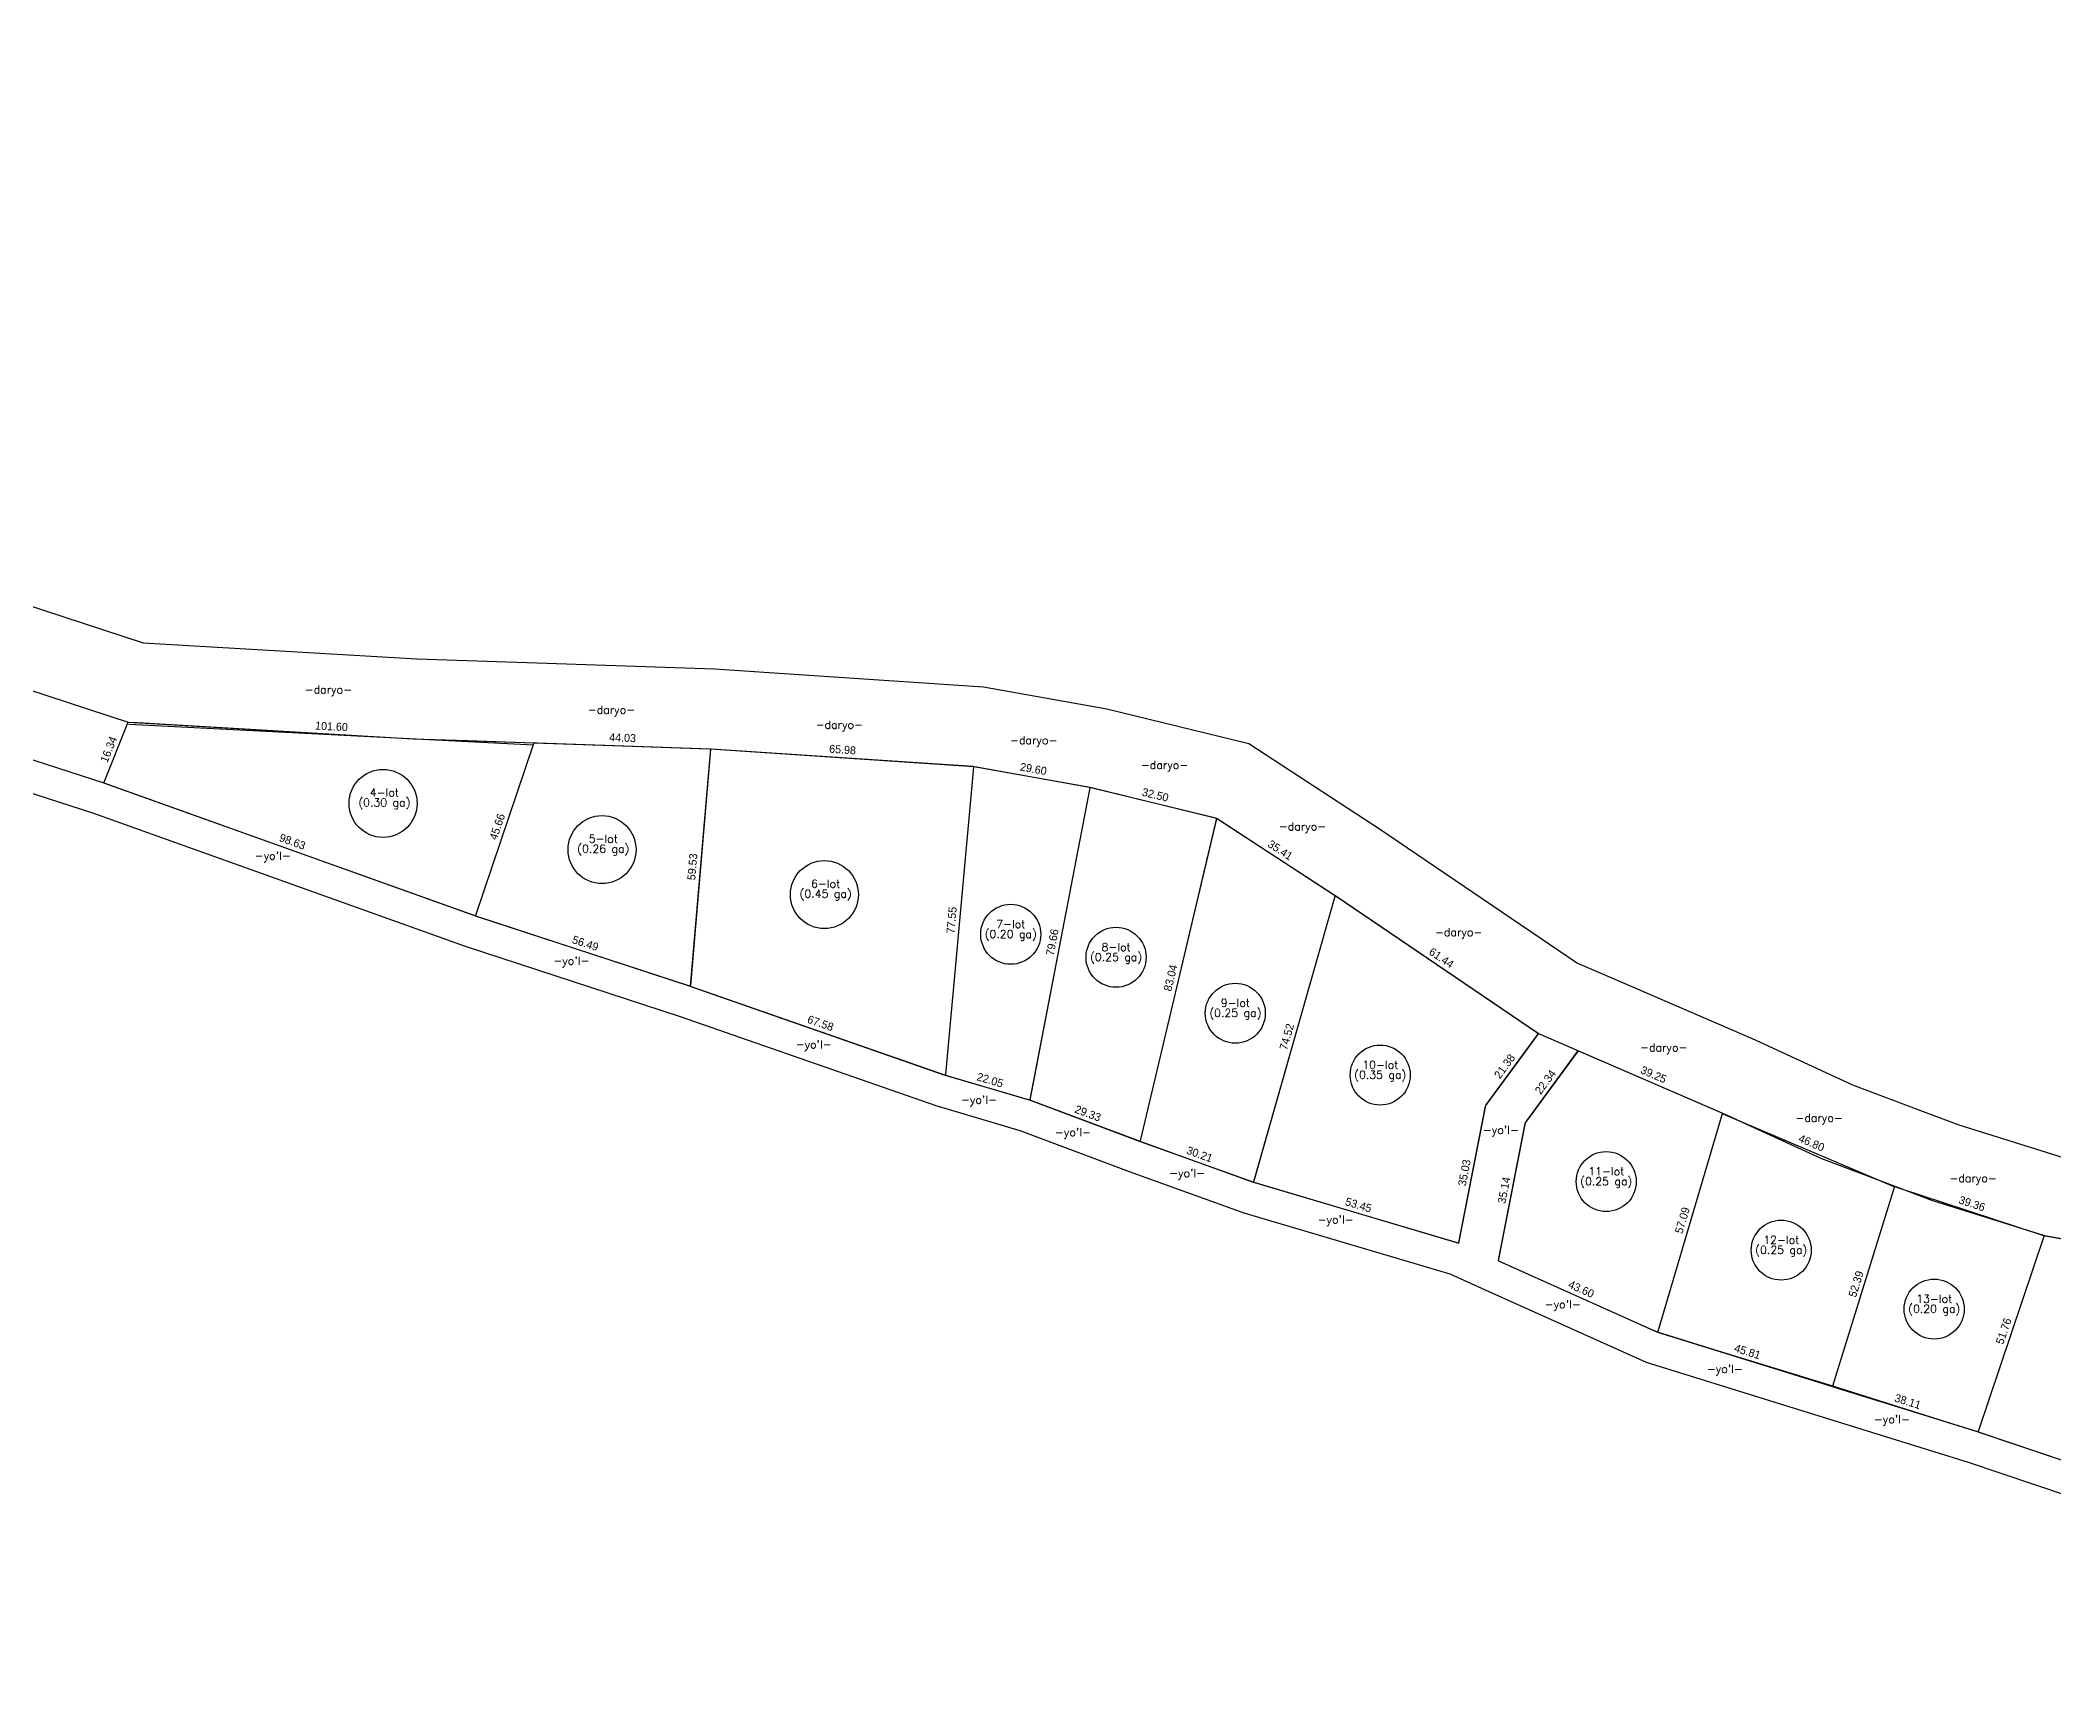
# Model space of a CAD drawing. Header units: inches. Extents: x 682214 to 685132, y 4523331 to 4524454.
# Drawn here: x 682739 to 683242, y 4523331 to 4523741 of the extents above; entities that cross this region are included whole.
import ezdxf

# ---------------------------------------------------------------- set-up
doc = ezdxf.new("R2010")
doc.units = ezdxf.units.IN
doc.header["$MEASUREMENT"] = 0
doc.header["$PDMODE"] = 33
doc.header["$PDSIZE"] = -3
doc.layers.add('AM_5', color=3, linetype='Continuous', lineweight=15)
doc.styles.add('ACANSTS', font='romans.shx')
doc.dimstyles.new('Standard$0', dxfattribs={"dimtxt": 2, "dimasz": 0.18, "dimexe": 0.18, "dimexo": 0.0625, "dimgap": 1, "dimtad": 1, "dimdec": 4, "dimzin": 0, "dimdsep": 46, "dimtxsty": 'Standard', "dimcen": 0, "dimse1": 1, "dimse2": 1, "dimclrd": 1, "dimclre": 1, "dimclrt": 5, "dimadec": 0, "dimazin": 0, "dimtfac": 1, "dimtdec": 4, "dimtofl": 0, "dimtmove": 0, "dimatfit": 3, "dimfxl": 1, "dimtfillclr": 256, "dimtolj": 1, "dimtzin": 0, "dimarcsym": 2})

# ---------------------------------------------------------------- blocks, each defined once
blk = doc.blocks.new('*D40')
at = {"layer": 'AM_5', "color": 1, "lineweight": -2, "transparency": 16777216}
blk.add_line((682754.61, 4523555.37), (682760.53, 4523570.21), dxfattribs=at)
at = {"layer": 'AM_5', "color": 1, "transparency": 16777216}
for points in [[(682760.51, 4523570.22), (682760.56, 4523570.2), (682760.6, 4523570.37)], [(682754.58, 4523555.38), (682754.64, 4523555.36), (682754.54, 4523555.2)]]:
    blk.add_solid(points, dxfattribs=at)
at = {"layer": 'Defpoints', "color": 0, "transparency": 16777216}
for p in [(682760.6, 4523570.37), (682760.6, 4523570.37), (682754.54, 4523555.2)]:
    blk.add_point(p, dxfattribs=at)
at = {"layer": 'AM_5', "color": 5, "transparency": 16777216, "insert": (682755.72, 4523563.53), "char_height": 2, "attachment_point": 5, "rotation": 68.2335}
blk.add_mtext('\\A1;16.34', dxfattribs=at)
blk = doc.blocks.new('*D46')
at = {"layer": 'AM_5', "color": 1, "lineweight": -2, "transparency": 16777216}
blk.add_line((682754.71, 4523555.14), (682847.23, 4523522.03), dxfattribs=at)
at = {"layer": 'AM_5', "color": 1, "transparency": 16777216}
for points in [[(682754.72, 4523555.17), (682754.7, 4523555.11), (682754.54, 4523555.2)], [(682847.24, 4523522.06), (682847.22, 4523522), (682847.4, 4523521.97)]]:
    blk.add_solid(points, dxfattribs=at)
at = {"layer": 'Defpoints', "color": 0, "transparency": 16777216}
for p in [(682754.54, 4523555.2), (682847.4, 4523521.97), (682847.4, 4523521.97)]:
    blk.add_point(p, dxfattribs=at)
at = {"layer": 'AM_5', "color": 5, "transparency": 16777216, "insert": (682801.65, 4523540.47), "char_height": 2, "attachment_point": 5, "rotation": 340.3097}
blk.add_mtext('\\A1;98.63', dxfattribs=at)
blk = doc.blocks.new('*D47')
at = {"layer": 'AM_5', "color": 1, "lineweight": -2, "transparency": 16777216}
blk.add_line((682760.76, 4523569.86), (682861.87, 4523564.72), dxfattribs=at)
at = {"layer": 'AM_5', "color": 1, "transparency": 16777216}
for points in [[(682760.76, 4523569.89), (682760.75, 4523569.83), (682760.58, 4523569.87)], [(682861.87, 4523564.75), (682861.86, 4523564.69), (682862.05, 4523564.71)]]:
    blk.add_solid(points, dxfattribs=at)
at = {"layer": 'Defpoints', "color": 0, "transparency": 16777216}
for p in [(682760.6, 4523570.37), (682862.05, 4523564.71), (682862.07, 4523565.21)]:
    blk.add_point(p, dxfattribs=at)
at = {"layer": 'AM_5', "color": 5, "transparency": 16777216, "insert": (682811.41, 4523569.29), "char_height": 2, "attachment_point": 5, "rotation": 357.0874}
blk.add_mtext('\\A1;101.60', dxfattribs=at)
blk = doc.blocks.new('*D48')
at = {"layer": 'AM_5', "color": 1, "lineweight": -2, "transparency": 16777216}
blk.add_line((682847.46, 4523522.14), (682862.01, 4523565.04), dxfattribs=at)
at = {"layer": 'AM_5', "color": 1, "transparency": 16777216}
for points in [[(682861.98, 4523565.05), (682862.04, 4523565.03), (682862.07, 4523565.21)], [(682847.43, 4523522.15), (682847.49, 4523522.13), (682847.4, 4523521.97)]]:
    blk.add_solid(points, dxfattribs=at)
at = {"layer": 'Defpoints', "color": 0, "transparency": 16777216}
for p in [(682862.07, 4523565.21), (682862.07, 4523565.21), (682847.4, 4523521.97)]:
    blk.add_point(p, dxfattribs=at)
at = {"layer": 'AM_5', "color": 5, "transparency": 16777216, "insert": (682852.84, 4523544.23), "char_height": 2, "attachment_point": 5, "rotation": 71.2629}
blk.add_mtext('\\A1;45.66', dxfattribs=at)
blk = doc.blocks.new('*D49')
at = {"layer": 'AM_5', "color": 1, "lineweight": -2, "transparency": 16777216}
blk.add_line((682847.57, 4523521.91), (682900.92, 4523504.43), dxfattribs=at)
at = {"layer": 'AM_5', "color": 1, "transparency": 16777216}
for points in [[(682847.58, 4523521.94), (682847.56, 4523521.89), (682847.4, 4523521.97)], [(682900.93, 4523504.46), (682900.91, 4523504.4), (682901.09, 4523504.38)]]:
    blk.add_solid(points, dxfattribs=at)
at = {"layer": 'Defpoints', "color": 0, "transparency": 16777216}
for p in [(682847.4, 4523521.97), (682901.09, 4523504.38), (682901.09, 4523504.38)]:
    blk.add_point(p, dxfattribs=at)
at = {"layer": 'AM_5', "color": 5, "transparency": 16777216, "insert": (682874.87, 4523515.07), "char_height": 2, "attachment_point": 5, "rotation": 341.8553}
blk.add_mtext('\\A1;56.49', dxfattribs=at)
blk = doc.blocks.new('*D50')
at = {"layer": 'AM_5', "color": 1, "lineweight": -2, "transparency": 16777216}
blk.add_line((682862.28, 4523565.2), (682905.93, 4523563.7), dxfattribs=at)
at = {"layer": 'AM_5', "color": 1, "transparency": 16777216}
for points in [[(682862.28, 4523565.23), (682862.28, 4523565.17), (682862.1, 4523565.21)], [(682905.93, 4523563.73), (682905.93, 4523563.67), (682906.11, 4523563.69)]]:
    blk.add_solid(points, dxfattribs=at)
at = {"layer": 'Defpoints', "color": 0, "transparency": 16777216}
for p in [(682862.1, 4523565.21), (682906.11, 4523563.69), (682906.11, 4523563.69)]:
    blk.add_point(p, dxfattribs=at)
at = {"layer": 'AM_5', "color": 5, "transparency": 16777216, "insert": (682884.17, 4523566.45), "char_height": 2, "attachment_point": 5, "rotation": 358.0248}
blk.add_mtext('\\A1;44.03', dxfattribs=at)
blk = doc.blocks.new('*D51')
at = {"layer": 'AM_5', "color": 1, "lineweight": -2, "transparency": 16777216}
blk.add_line((682906.11, 4523563.51), (682901.12, 4523504.55), dxfattribs=at)
at = {"layer": 'AM_5', "color": 1, "transparency": 16777216}
for points in [[(682906.08, 4523563.51), (682906.14, 4523563.51), (682906.13, 4523563.69)], [(682901.09, 4523504.56), (682901.15, 4523504.55), (682901.11, 4523504.38)]]:
    blk.add_solid(points, dxfattribs=at)
at = {"layer": 'Defpoints', "color": 0, "transparency": 16777216}
for p in [(682906.11, 4523563.69), (682901.09, 4523504.38), (682901.11, 4523504.38)]:
    blk.add_point(p, dxfattribs=at)
at = {"layer": 'AM_5', "color": 5, "transparency": 16777216, "insert": (682901.62, 4523534.2), "char_height": 2, "attachment_point": 5, "rotation": 85.1626}
blk.add_mtext('\\A1;59.53', dxfattribs=at)
blk = doc.blocks.new('*D52')
at = {"layer": 'AM_5', "color": 1, "lineweight": -2, "transparency": 16777216}
blk.add_line((682901.26, 4523504.32), (682964.71, 4523482.14), dxfattribs=at)
at = {"layer": 'AM_5', "color": 1, "transparency": 16777216}
for points in [[(682901.27, 4523504.35), (682901.25, 4523504.29), (682901.09, 4523504.38)], [(682964.72, 4523482.17), (682964.7, 4523482.11), (682964.88, 4523482.08)]]:
    blk.add_solid(points, dxfattribs=at)
at = {"layer": 'Defpoints', "color": 0, "transparency": 16777216}
for p in [(682901.09, 4523504.38), (682964.88, 4523482.08), (682964.88, 4523482.08)]:
    blk.add_point(p, dxfattribs=at)
at = {"layer": 'AM_5', "color": 5, "transparency": 16777216, "insert": (682933.64, 4523495.12), "char_height": 2, "attachment_point": 5, "rotation": 340.7334}
blk.add_mtext('\\A1;67.58', dxfattribs=at)
blk = doc.blocks.new('*D53')
at = {"layer": 'AM_5', "color": 1, "lineweight": -2, "transparency": 16777216}
blk.add_line((682906.29, 4523563.68), (682971.76, 4523559.32), dxfattribs=at)
at = {"layer": 'AM_5', "color": 1, "transparency": 16777216}
for points in [[(682906.29, 4523563.71), (682906.28, 4523563.65), (682906.11, 4523563.69)], [(682971.76, 4523559.35), (682971.76, 4523559.29), (682971.94, 4523559.3)]]:
    blk.add_solid(points, dxfattribs=at)
at = {"layer": 'Defpoints', "color": 0, "transparency": 16777216}
for p in [(682906.11, 4523563.69), (682971.94, 4523559.3), (682971.94, 4523559.3)]:
    blk.add_point(p, dxfattribs=at)
at = {"layer": 'AM_5', "color": 5, "transparency": 16777216, "insert": (682939.16, 4523563.49), "char_height": 2, "attachment_point": 5, "rotation": 356.1869}
blk.add_mtext('\\A1;65.98', dxfattribs=at)
blk = doc.blocks.new('*D54')
at = {"layer": 'AM_5', "color": 1, "lineweight": -2, "transparency": 16777216}
blk.add_line((682971.92, 4523559.13), (682964.9, 4523482.26), dxfattribs=at)
at = {"layer": 'AM_5', "color": 1, "transparency": 16777216}
for points in [[(682971.89, 4523559.13), (682971.95, 4523559.12), (682971.94, 4523559.3)], [(682964.87, 4523482.26), (682964.93, 4523482.26), (682964.88, 4523482.08)]]:
    blk.add_solid(points, dxfattribs=at)
at = {"layer": 'Defpoints', "color": 0, "transparency": 16777216}
for p in [(682971.94, 4523559.3), (682964.88, 4523482.08), (682964.88, 4523482.08)]:
    blk.add_point(p, dxfattribs=at)
at = {"layer": 'AM_5', "color": 5, "transparency": 16777216, "insert": (682966.42, 4523520.87), "char_height": 2, "attachment_point": 5, "rotation": 84.776}
blk.add_mtext('\\A1;77.55', dxfattribs=at)
blk = doc.blocks.new('*D55')
at = {"layer": 'AM_5', "color": 1, "lineweight": -2, "transparency": 16777216}
blk.add_line((682972.12, 4523559.27), (683000.9, 4523554.12), dxfattribs=at)
at = {"layer": 'AM_5', "color": 1, "transparency": 16777216}
for points in [[(682972.12, 4523559.3), (682972.11, 4523559.24), (682971.94, 4523559.3)], [(683000.9, 4523554.15), (683000.89, 4523554.09), (683001.07, 4523554.09)]]:
    blk.add_solid(points, dxfattribs=at)
at = {"layer": 'Defpoints', "color": 0, "transparency": 16777216}
for p in [(682971.94, 4523559.3), (683001.07, 4523554.09), (683001.07, 4523554.09)]:
    blk.add_point(p, dxfattribs=at)
at = {"layer": 'AM_5', "color": 5, "transparency": 16777216, "insert": (682986.86, 4523558.66), "char_height": 2, "attachment_point": 5, "rotation": 349.8468}
blk.add_mtext('\\A1;29.60', dxfattribs=at)
blk = doc.blocks.new('*D56')
at = {"layer": 'AM_5', "color": 1, "lineweight": -2, "transparency": 16777216}
blk.add_line((682965.06, 4523482.05), (682985.87, 4523475.93), dxfattribs=at)
at = {"layer": 'AM_5', "color": 1, "transparency": 16777216}
for points in [[(682965.07, 4523482.07), (682965.05, 4523482.02), (682964.89, 4523482.1)], [(682985.88, 4523475.95), (682985.86, 4523475.9), (682986.04, 4523475.87)]]:
    blk.add_solid(points, dxfattribs=at)
at = {"layer": 'Defpoints', "color": 0, "transparency": 16777216}
for p in [(682964.88, 4523482.08), (682986.04, 4523475.87), (682986.04, 4523475.86)]:
    blk.add_point(p, dxfattribs=at)
at = {"layer": 'AM_5', "color": 5, "transparency": 16777216, "insert": (682976.03, 4523480.9), "char_height": 2, "attachment_point": 5, "rotation": 343.6119}
blk.add_mtext('\\A1;22.05', dxfattribs=at)
blk = doc.blocks.new('*D57')
at = {"layer": 'AM_5', "color": 1, "lineweight": -2, "transparency": 16777216}
blk.add_line((682986.07, 4523476.03), (683001.04, 4523553.91), dxfattribs=at)
at = {"layer": 'AM_5', "color": 1, "transparency": 16777216}
for points in [[(683001.01, 4523553.92), (683001.07, 4523553.9), (683001.07, 4523554.09)], [(682986.04, 4523476.04), (682986.1, 4523476.03), (682986.04, 4523475.86)]]:
    blk.add_solid(points, dxfattribs=at)
at = {"layer": 'Defpoints', "color": 0, "transparency": 16777216}
for p in [(683001.07, 4523554.09), (683001.07, 4523554.09), (682986.04, 4523475.86)]:
    blk.add_point(p, dxfattribs=at)
at = {"layer": 'AM_5', "color": 5, "transparency": 16777216, "insert": (682991.59, 4523515.35), "char_height": 2, "attachment_point": 5, "rotation": 79.1209}
blk.add_mtext('\\A1;79.66', dxfattribs=at)
blk = doc.blocks.new('*D58')
at = {"layer": 'AM_5', "color": 1, "lineweight": -2, "transparency": 16777216}
blk.add_line((683001.25, 4523554.04), (683032.47, 4523546.43), dxfattribs=at)
at = {"layer": 'AM_5', "color": 1, "transparency": 16777216}
for points in [[(683001.26, 4523554.07), (683001.24, 4523554.02), (683001.07, 4523554.09)], [(683032.48, 4523546.46), (683032.46, 4523546.4), (683032.64, 4523546.39)]]:
    blk.add_solid(points, dxfattribs=at)
at = {"layer": 'Defpoints', "color": 0, "transparency": 16777216}
for p in [(683001.07, 4523554.09), (683032.64, 4523546.39), (683032.64, 4523546.39)]:
    blk.add_point(p, dxfattribs=at)
at = {"layer": 'AM_5', "color": 5, "transparency": 16777216, "insert": (683017.33, 4523552.18), "char_height": 2, "attachment_point": 5, "rotation": 346.2903}
blk.add_mtext('\\A1;32.50', dxfattribs=at)
blk = doc.blocks.new('*D59')
at = {"layer": 'AM_5', "color": 1, "lineweight": -2, "transparency": 16777216}
blk.add_line((683032.6, 4523546.21), (683013.55, 4523465.76), dxfattribs=at)
at = {"layer": 'AM_5', "color": 1, "transparency": 16777216}
for points in [[(683032.57, 4523546.22), (683032.63, 4523546.2), (683032.64, 4523546.39)], [(683013.52, 4523465.76), (683013.58, 4523465.75), (683013.51, 4523465.58)]]:
    blk.add_solid(points, dxfattribs=at)
at = {"layer": 'Defpoints', "color": 0, "transparency": 16777216}
for p in [(683032.64, 4523546.39), (683013.51, 4523465.58), (683013.51, 4523465.58)]:
    blk.add_point(p, dxfattribs=at)
at = {"layer": 'AM_5', "color": 5, "transparency": 16777216, "insert": (683021.13, 4523506.44), "char_height": 2, "attachment_point": 5, "rotation": 76.6778}
blk.add_mtext('\\A1;83.04', dxfattribs=at)
blk = doc.blocks.new('*D60')
at = {"layer": 'AM_5', "color": 1, "lineweight": -2, "transparency": 16777216}
blk.add_line((683013.34, 4523465.64), (682986.21, 4523475.79), dxfattribs=at)
at = {"layer": 'AM_5', "color": 1, "transparency": 16777216}
for points in [[(682986.22, 4523475.82), (682986.2, 4523475.77), (682986.04, 4523475.86)], [(683013.35, 4523465.67), (683013.33, 4523465.62), (683013.51, 4523465.58)]]:
    blk.add_solid(points, dxfattribs=at)
at = {"layer": 'Defpoints', "color": 0, "transparency": 16777216}
for p in [(682986.04, 4523475.86), (682986.04, 4523475.86), (683013.51, 4523465.58)]:
    blk.add_point(p, dxfattribs=at)
at = {"layer": 'AM_5', "color": 5, "transparency": 16777216, "insert": (683000.47, 4523472.59), "char_height": 2, "attachment_point": 5, "rotation": 339.4907}
blk.add_mtext('\\A1;29.33', dxfattribs=at)
blk = doc.blocks.new('*D61')
at = {"layer": 'AM_5', "color": 1, "lineweight": -2, "transparency": 16777216}
blk.add_line((683013.68, 4523465.52), (683041.76, 4523455.41), dxfattribs=at)
at = {"layer": 'AM_5', "color": 1, "transparency": 16777216}
for points in [[(683013.69, 4523465.55), (683013.67, 4523465.49), (683013.51, 4523465.58)], [(683041.77, 4523455.44), (683041.75, 4523455.38), (683041.93, 4523455.35)]]:
    blk.add_solid(points, dxfattribs=at)
at = {"layer": 'Defpoints', "color": 0, "transparency": 16777216}
for p in [(683013.51, 4523465.58), (683041.93, 4523455.35), (683041.93, 4523455.35)]:
    blk.add_point(p, dxfattribs=at)
at = {"layer": 'AM_5', "color": 5, "transparency": 16777216, "insert": (683028.4, 4523462.35), "char_height": 2, "attachment_point": 5, "rotation": 340.1986}
blk.add_mtext('\\A1;30.21', dxfattribs=at)
blk = doc.blocks.new('*D62')
at = {"layer": 'AM_5', "color": 1, "lineweight": -2, "transparency": 16777216}
blk.add_line((683041.98, 4523455.52), (683062.25, 4523526.86), dxfattribs=at)
at = {"layer": 'AM_5', "color": 1, "transparency": 16777216}
for points in [[(683062.22, 4523526.86), (683062.28, 4523526.85), (683062.3, 4523527.03)], [(683041.95, 4523455.53), (683042.01, 4523455.51), (683041.93, 4523455.35)]]:
    blk.add_solid(points, dxfattribs=at)
at = {"layer": 'Defpoints', "color": 0, "transparency": 16777216}
for p in [(683062.3, 4523527.03), (683062.3, 4523527.03), (683041.93, 4523455.35)]:
    blk.add_point(p, dxfattribs=at)
at = {"layer": 'AM_5', "color": 5, "transparency": 16777216, "insert": (683050.19, 4523491.73), "char_height": 2, "attachment_point": 5, "rotation": 74.1393}
blk.add_mtext('\\A1;74.52', dxfattribs=at)
blk = doc.blocks.new('*D63')
at = {"layer": 'AM_5', "color": 1, "lineweight": -2, "transparency": 16777216}
blk.add_line((683032.79, 4523546.29), (683062.14, 4523527.13), dxfattribs=at)
at = {"layer": 'AM_5', "color": 1, "transparency": 16777216}
for points in [[(683032.81, 4523546.31), (683032.78, 4523546.26), (683032.64, 4523546.39)], [(683062.16, 4523527.15), (683062.13, 4523527.1), (683062.3, 4523527.03)]]:
    blk.add_solid(points, dxfattribs=at)
at = {"layer": 'Defpoints', "color": 0, "transparency": 16777216}
for p in [(683032.64, 4523546.39), (683062.3, 4523527.03), (683062.3, 4523527.03)]:
    blk.add_point(p, dxfattribs=at)
at = {"layer": 'AM_5', "color": 5, "transparency": 16777216, "insert": (683048.56, 4523538.38), "char_height": 2, "attachment_point": 5, "rotation": 326.8638}
blk.add_mtext('\\A1;35.41', dxfattribs=at)
blk = doc.blocks.new('*D65')
at = {"layer": 'AM_5', "color": 1, "lineweight": -2, "transparency": 16777216}
blk.add_line((683062.44, 4523526.93), (683112.99, 4523492.64), dxfattribs=at)
at = {"layer": 'AM_5', "color": 1, "transparency": 16777216}
for points in [[(683062.46, 4523526.95), (683062.43, 4523526.9), (683062.3, 4523527.03)], [(683113.01, 4523492.67), (683112.97, 4523492.62), (683113.14, 4523492.54)]]:
    blk.add_solid(points, dxfattribs=at)
at = {"layer": 'Defpoints', "color": 0, "transparency": 16777216}
for p in [(683062.3, 4523527.03), (683113.14, 4523492.54), (683113.14, 4523492.54)]:
    blk.add_point(p, dxfattribs=at)
at = {"layer": 'AM_5', "color": 5, "transparency": 16777216, "insert": (683088.84, 4523511.44), "char_height": 2, "attachment_point": 5, "rotation": 325.8522}
blk.add_mtext('\\A1;61.44', dxfattribs=at)
blk = doc.blocks.new('*D66')
at = {"layer": 'AM_5', "color": 1, "lineweight": -2, "transparency": 16777216}
blk.add_line((683042.1, 4523455.3), (683093.01, 4523440.23), dxfattribs=at)
at = {"layer": 'AM_5', "color": 1, "transparency": 16777216}
for points in [[(683042.11, 4523455.33), (683042.09, 4523455.27), (683041.93, 4523455.35)], [(683093.02, 4523440.26), (683093, 4523440.2), (683093.18, 4523440.18)]]:
    blk.add_solid(points, dxfattribs=at)
at = {"layer": 'Defpoints', "color": 0, "transparency": 16777216}
for p in [(683041.93, 4523455.35), (683093.18, 4523440.18), (683093.18, 4523440.18)]:
    blk.add_point(p, dxfattribs=at)
at = {"layer": 'AM_5', "color": 5, "transparency": 16777216, "insert": (683068.12, 4523449.68), "char_height": 2, "attachment_point": 5, "rotation": 343.5109}
blk.add_mtext('\\A1;53.45', dxfattribs=at)
blk = doc.blocks.new('*D67')
at = {"layer": 'AM_5', "color": 1, "lineweight": -2, "transparency": 16777216}
blk.add_line((683093.22, 4523440.35), (683099.89, 4523474.37), dxfattribs=at)
at = {"layer": 'AM_5', "color": 1, "transparency": 16777216}
for points in [[(683099.86, 4523474.38), (683099.92, 4523474.36), (683099.93, 4523474.55)], [(683093.19, 4523440.36), (683093.25, 4523440.35), (683093.18, 4523440.18)]]:
    blk.add_solid(points, dxfattribs=at)
at = {"layer": 'Defpoints', "color": 0, "transparency": 16777216}
for p in [(683099.93, 4523474.55), (683099.93, 4523474.55), (683093.18, 4523440.18)]:
    blk.add_point(p, dxfattribs=at)
at = {"layer": 'AM_5', "color": 5, "transparency": 16777216, "insert": (683094.59, 4523457.75), "char_height": 2, "attachment_point": 5, "rotation": 78.8942}
blk.add_mtext('\\A1;35.03', dxfattribs=at)
blk = doc.blocks.new('*D68')
at = {"layer": 'AM_5', "color": 1, "lineweight": -2, "transparency": 16777216}
blk.add_line((683100.03, 4523474.69), (683112.47, 4523491.63), dxfattribs=at)
at = {"layer": 'AM_5', "color": 1, "transparency": 16777216}
for points in [[(683112.45, 4523491.65), (683112.49, 4523491.61), (683112.58, 4523491.78)], [(683100.01, 4523474.71), (683100.06, 4523474.67), (683099.93, 4523474.55)]]:
    blk.add_solid(points, dxfattribs=at)
at = {"layer": 'Defpoints', "color": 0, "transparency": 16777216}
for p in [(683112.58, 4523491.78), (683112.58, 4523491.78), (683099.93, 4523474.55)]:
    blk.add_point(p, dxfattribs=at)
at = {"layer": 'AM_5', "color": 5, "transparency": 16777216, "insert": (683104.64, 4523484.35), "char_height": 2, "attachment_point": 5, "rotation": 53.7163}
blk.add_mtext('\\A1;21.38', dxfattribs=at)
blk = doc.blocks.new('*D69')
at = {"layer": 'AM_5', "color": 1, "lineweight": -2, "transparency": 16777216}
blk.add_line((683103.11, 4523435.92), (683109.81, 4523470.06), dxfattribs=at)
at = {"layer": 'AM_5', "color": 1, "transparency": 16777216}
for points in [[(683109.78, 4523470.06), (683109.84, 4523470.05), (683109.84, 4523470.23)], [(683103.08, 4523435.93), (683103.14, 4523435.92), (683103.07, 4523435.75)]]:
    blk.add_solid(points, dxfattribs=at)
at = {"layer": 'Defpoints', "color": 0, "transparency": 16777216}
for p in [(683109.84, 4523470.23), (683109.84, 4523470.23), (683103.07, 4523435.75)]:
    blk.add_point(p, dxfattribs=at)
at = {"layer": 'AM_5', "color": 5, "transparency": 16777216, "insert": (683104.5, 4523453.37), "char_height": 2, "attachment_point": 5, "rotation": 78.8941}
blk.add_mtext('\\A1;35.14', dxfattribs=at)
blk = doc.blocks.new('*D70')
at = {"layer": 'AM_5', "color": 1, "lineweight": -2, "transparency": 16777216}
blk.add_line((683109.95, 4523470.38), (683122.96, 4523488.09), dxfattribs=at)
at = {"layer": 'AM_5', "color": 1, "transparency": 16777216}
for points in [[(683122.93, 4523488.11), (683122.98, 4523488.08), (683123.06, 4523488.24)], [(683109.93, 4523470.39), (683109.98, 4523470.36), (683109.84, 4523470.23)]]:
    blk.add_solid(points, dxfattribs=at)
at = {"layer": 'Defpoints', "color": 0, "transparency": 16777216}
for p in [(683123.06, 4523488.24), (683123.06, 4523488.24), (683109.84, 4523470.23)]:
    blk.add_point(p, dxfattribs=at)
at = {"layer": 'AM_5', "color": 5, "transparency": 16777216, "insert": (683114.84, 4523480.42), "char_height": 2, "attachment_point": 5, "rotation": 53.7162}
blk.add_mtext('\\A1;22.34', dxfattribs=at)
blk = doc.blocks.new('*D71')
at = {"layer": 'AM_5', "color": 1, "lineweight": -2, "transparency": 16777216}
blk.add_line((683103.24, 4523435.67), (683142.7, 4523417.99), dxfattribs=at)
at = {"layer": 'AM_5', "color": 1, "transparency": 16777216}
for points in [[(683103.25, 4523435.7), (683103.23, 4523435.64), (683103.07, 4523435.74)], [(683142.72, 4523418.02), (683142.69, 4523417.97), (683142.87, 4523417.92)]]:
    blk.add_solid(points, dxfattribs=at)
at = {"layer": 'Defpoints', "color": 0, "transparency": 16777216}
for p in [(683103.07, 4523435.74), (683142.87, 4523417.92), (683142.87, 4523417.92)]:
    blk.add_point(p, dxfattribs=at)
at = {"layer": 'AM_5', "color": 5, "transparency": 16777216, "insert": (683123.79, 4523428.66), "char_height": 2, "attachment_point": 5, "rotation": 335.8697}
blk.add_mtext('\\A1;43.60', dxfattribs=at)
blk = doc.blocks.new('*D72')
at = {"layer": 'AM_5', "color": 1, "lineweight": -2, "transparency": 16777216}
blk.add_line((683123.23, 4523488.17), (683158.93, 4523472.72), dxfattribs=at)
at = {"layer": 'AM_5', "color": 1, "transparency": 16777216}
for points in [[(683123.24, 4523488.2), (683123.22, 4523488.14), (683123.06, 4523488.24)], [(683158.94, 4523472.75), (683158.91, 4523472.7), (683159.09, 4523472.65)]]:
    blk.add_solid(points, dxfattribs=at)
at = {"layer": 'Defpoints', "color": 0, "transparency": 16777216}
for p in [(683123.06, 4523488.24), (683159.09, 4523472.65), (683159.09, 4523472.65)]:
    blk.add_point(p, dxfattribs=at)
at = {"layer": 'AM_5', "color": 5, "transparency": 16777216, "insert": (683141.87, 4523482.28), "char_height": 2, "attachment_point": 5, "rotation": 336.6051}
blk.add_mtext('\\A1;39.25', dxfattribs=at)
blk = doc.blocks.new('*D73')
at = {"layer": 'AM_5', "color": 1, "lineweight": -2, "transparency": 16777216}
blk.add_line((683159.04, 4523472.48), (683142.92, 4523418.09), dxfattribs=at)
at = {"layer": 'AM_5', "color": 1, "transparency": 16777216}
for points in [[(683159.01, 4523472.49), (683159.07, 4523472.47), (683159.09, 4523472.65)], [(683142.89, 4523418.1), (683142.95, 4523418.08), (683142.87, 4523417.92)]]:
    blk.add_solid(points, dxfattribs=at)
at = {"layer": 'Defpoints', "color": 0, "transparency": 16777216}
for p in [(683159.09, 4523472.65), (683142.87, 4523417.92), (683142.87, 4523417.92)]:
    blk.add_point(p, dxfattribs=at)
at = {"layer": 'AM_5', "color": 5, "transparency": 16777216, "insert": (683149.06, 4523445.85), "char_height": 2, "attachment_point": 5, "rotation": 73.4901}
blk.add_mtext('\\A1;57.09', dxfattribs=at)
blk = doc.blocks.new('*D74')
at = {"layer": 'AM_5', "color": 1, "lineweight": -2, "transparency": 16777216}
blk.add_line((683143.04, 4523417.87), (683186.45, 4523404.37), dxfattribs=at)
at = {"layer": 'AM_5', "color": 1, "transparency": 16777216}
for points in [[(683143.05, 4523417.89), (683143.03, 4523417.84), (683142.87, 4523417.92)], [(683186.46, 4523404.4), (683186.44, 4523404.35), (683186.62, 4523404.32)]]:
    blk.add_solid(points, dxfattribs=at)
at = {"layer": 'Defpoints', "color": 0, "transparency": 16777216}
for p in [(683142.87, 4523417.92), (683186.62, 4523404.32), (683186.62, 4523404.32)]:
    blk.add_point(p, dxfattribs=at)
at = {"layer": 'AM_5', "color": 5, "transparency": 16777216, "insert": (683165.34, 4523413.03), "char_height": 2, "attachment_point": 5, "rotation": 342.7334}
blk.add_mtext('\\A1;45.81', dxfattribs=at)
blk = doc.blocks.new('*D75')
at = {"layer": 'AM_5', "color": 1, "lineweight": -2, "transparency": 16777216}
blk.add_line((683186.67, 4523404.49), (683202.12, 4523454.18), dxfattribs=at)
at = {"layer": 'AM_5', "color": 1, "transparency": 16777216}
for points in [[(683202.09, 4523454.19), (683202.15, 4523454.17), (683202.17, 4523454.35)], [(683186.64, 4523404.5), (683186.7, 4523404.48), (683186.62, 4523404.32)]]:
    blk.add_solid(points, dxfattribs=at)
at = {"layer": 'Defpoints', "color": 0, "transparency": 16777216}
for p in [(683202.17, 4523454.35), (683202.17, 4523454.35), (683186.62, 4523404.32)]:
    blk.add_point(p, dxfattribs=at)
at = {"layer": 'AM_5', "color": 5, "transparency": 16777216, "insert": (683192.48, 4523429.93), "char_height": 2, "attachment_point": 5, "rotation": 72.7334}
blk.add_mtext('\\A1;52.39', dxfattribs=at)
blk = doc.blocks.new('*D76')
at = {"layer": 'AM_5', "color": 1, "lineweight": -2, "transparency": 16777216}
blk.add_line((683159.2, 4523472.44), (683201.95, 4523454.28), dxfattribs=at)
at = {"layer": 'AM_5', "color": 1, "transparency": 16777216}
for points in [[(683159.21, 4523472.47), (683159.19, 4523472.42), (683159.03, 4523472.51)], [(683201.96, 4523454.31), (683201.93, 4523454.26), (683202.11, 4523454.21)]]:
    blk.add_solid(points, dxfattribs=at)
at = {"layer": 'Defpoints', "color": 0, "transparency": 16777216}
for p in [(683159.09, 4523472.65), (683202.11, 4523454.21), (683202.17, 4523454.35)]:
    blk.add_point(p, dxfattribs=at)
at = {"layer": 'AM_5', "color": 5, "transparency": 16777216, "insert": (683181.35, 4523465.2), "char_height": 2, "attachment_point": 5, "rotation": 336.985}
blk.add_mtext('\\A1;46.80', dxfattribs=at)
blk = doc.blocks.new('*D77')
at = {"layer": 'AM_5', "color": 1, "lineweight": -2, "transparency": 16777216}
blk.add_line((683202.32, 4523454.23), (683239.36, 4523442.03), dxfattribs=at)
at = {"layer": 'AM_5', "color": 1, "transparency": 16777216}
for points in [[(683202.33, 4523454.26), (683202.31, 4523454.2), (683202.15, 4523454.28)], [(683239.37, 4523442.06), (683239.35, 4523442), (683239.53, 4523441.98)]]:
    blk.add_solid(points, dxfattribs=at)
at = {"layer": 'Defpoints', "color": 0, "transparency": 16777216}
for p in [(683202.17, 4523454.35), (683239.53, 4523441.98), (683239.55, 4523442.05)]:
    blk.add_point(p, dxfattribs=at)
at = {"layer": 'AM_5', "color": 5, "transparency": 16777216, "insert": (683221.46, 4523450.03), "char_height": 2, "attachment_point": 5, "rotation": 341.7757}
blk.add_mtext('\\A1;39.36', dxfattribs=at)
blk = doc.blocks.new('*D78')
at = {"layer": 'AM_5', "color": 1, "lineweight": -2, "transparency": 16777216}
blk.add_line((683186.79, 4523404.27), (683222.83, 4523393.05), dxfattribs=at)
at = {"layer": 'AM_5', "color": 1, "transparency": 16777216}
for points in [[(683186.8, 4523404.3), (683186.78, 4523404.24), (683186.62, 4523404.32)], [(683222.84, 4523393.08), (683222.82, 4523393.02), (683223.01, 4523393)]]:
    blk.add_solid(points, dxfattribs=at)
at = {"layer": 'Defpoints', "color": 0, "transparency": 16777216}
for p in [(683186.62, 4523404.32), (683223.01, 4523393), (683223.01, 4523393)]:
    blk.add_point(p, dxfattribs=at)
at = {"layer": 'AM_5', "color": 5, "transparency": 16777216, "insert": (683205.41, 4523400.57), "char_height": 2, "attachment_point": 5, "rotation": 342.7154}
blk.add_mtext('\\A1;38.11', dxfattribs=at)
blk = doc.blocks.new('*D79')
at = {"layer": 'AM_5', "color": 1, "lineweight": -2, "transparency": 16777216}
blk.add_line((683223.06, 4523393.17), (683239.49, 4523441.88), dxfattribs=at)
at = {"layer": 'AM_5', "color": 1, "transparency": 16777216}
for points in [[(683239.47, 4523441.88), (683239.52, 4523441.87), (683239.55, 4523442.05)], [(683223.03, 4523393.18), (683223.09, 4523393.16), (683223.01, 4523393)]]:
    blk.add_solid(points, dxfattribs=at)
at = {"layer": 'Defpoints', "color": 0, "transparency": 16777216}
for p in [(683239.55, 4523442.05), (683239.55, 4523442.05), (683223.01, 4523393)]:
    blk.add_point(p, dxfattribs=at)
at = {"layer": 'AM_5', "color": 5, "transparency": 16777216, "insert": (683229.38, 4523418.16), "char_height": 2, "attachment_point": 5, "rotation": 71.3579}
blk.add_mtext('\\A1;51.76', dxfattribs=at)
blk = doc.blocks.new('*D80')
at = {"layer": 'AM_5', "color": 1, "lineweight": -2, "transparency": 16777216}
blk.add_line((683239.73, 4523442.01), (683275.52, 4523435.75), dxfattribs=at)
at = {"layer": 'AM_5', "color": 1, "transparency": 16777216}
for points in [[(683239.73, 4523442.04), (683239.72, 4523441.99), (683239.55, 4523442.05)], [(683275.52, 4523435.78), (683275.51, 4523435.72), (683275.69, 4523435.72)]]:
    blk.add_solid(points, dxfattribs=at)
at = {"layer": 'Defpoints', "color": 0, "transparency": 16777216}
for p in [(683239.55, 4523442.05), (683275.69, 4523435.72), (683275.69, 4523435.72)]:
    blk.add_point(p, dxfattribs=at)
at = {"layer": 'AM_5', "color": 5, "transparency": 16777216, "insert": (683257.97, 4523440.85), "char_height": 2, "attachment_point": 5, "rotation": 350.0752}
blk.add_mtext('\\A1;36.69', dxfattribs=at)
blk = doc.blocks.new('*D81')
at = {"layer": 'AM_5', "color": 1, "lineweight": -2, "transparency": 16777216}
blk.add_line((683223.18, 4523392.94), (683281.13, 4523373.4), dxfattribs=at)
at = {"layer": 'AM_5', "color": 1, "transparency": 16777216}
for points in [[(683223.19, 4523392.97), (683223.17, 4523392.91), (683223.01, 4523393)], [(683281.14, 4523373.43), (683281.13, 4523373.38), (683281.31, 4523373.35)]]:
    blk.add_solid(points, dxfattribs=at)
at = {"layer": 'Defpoints', "color": 0, "transparency": 16777216}
for p in [(683223.01, 4523393), (683281.31, 4523373.35), (683281.31, 4523373.35)]:
    blk.add_point(p, dxfattribs=at)
at = {"layer": 'AM_5', "color": 5, "transparency": 16777216, "insert": (683252.79, 4523385.07), "char_height": 2, "attachment_point": 5, "rotation": 341.3719}
blk.add_mtext('\\A1;61.52', dxfattribs=at)

msp = doc.modelspace()

# ---------------------------------------------------------------- linework, layer by layer
at = {"color": 2}
for points in [[(682258.341, 4523740.777), (682235.336, 4523647.325), (682285.107, 4523650.466), (682332.421, 4523652.074), (682359.415, 4523652.089), (682417.561, 4523664.266), (682754.543, 4523555.201), (682847.403, 4523521.97), (682901.087, 4523504.377), (682964.888, 4523482.159), (682986.038, 4523475.856), (683013.509, 4523465.581), (683041.93, 4523455.348), (683093.181, 4523440.177), (683093.181, 4523440.177), (683093.181, 4523440.177)], [(682232.613, 4523638.774), (682241.106, 4523639.674), (682285.495, 4523642.475), (682332.559, 4523644.074), (682360.246, 4523644.089), (682417.12, 4523656), (682751.963, 4523547.627), (682844.809, 4523514.402), (682898.526, 4523496.798), (682962.429, 4523474.544), (682983.492, 4523468.268), (683010.752, 4523458.07), (683039.437, 4523447.742), (683090.91, 4523432.506)], [(683093.181, 4523440.177), (683099.928, 4523474.547), (683113.139, 4523492.543)], [(683113.139, 4523492.543), (683123.065, 4523488.239)], [(683103.075, 4523435.745), (683109.844, 4523470.232), (683123.065, 4523488.239)], [(683103.075, 4523435.745), (683142.868, 4523417.919), (683186.618, 4523404.321), (683223.005, 4523392.998), (683281.305, 4523373.346), (683319.634, 4523359.24), (683352.456, 4523349.775), (683384.788, 4523339.362), (683421.581, 4523348.896), (683453.046, 4523361.498), (683492.472, 4523378.406), (683522.835, 4523389.231), (683558.705, 4523404.414), (683597.725, 4523420.912), (683634.494, 4523437.284), (683673.93, 4523452.421)], [(683099.804, 4523428.444), (683140.036, 4523410.422), (683184.244, 4523396.681), (683220.539, 4523385.387), (683278.646, 4523365.8), (683317.141, 4523351.633), (683350.121, 4523342.123), (683384.546, 4523331.035), (683424.082, 4523341.28), (683456.11, 4523354.107), (683495.394, 4523370.955), (683525.74, 4523381.773), (683561.824, 4523397.047), (683600.91, 4523413.573), (683637.557, 4523429.891), (683676.797, 4523444.952)], [(683090.91, 4523432.506), (683099.804, 4523428.444)]]:
    msp.add_lwpolyline(points, dxfattribs=at)
at = {"color": 4}
for points in [[(682425.407, 4523701.256), (682764.367, 4523590.186), (682832.745, 4523586.147), (682862.731, 4523585.2), (682907.117, 4523583.669), (682974.376, 4523579.186), (683005.21, 4523573.665), (683040.709, 4523565.004), (683073.376, 4523543.68), (683122.815, 4523510.147), (683131.021, 4523506.589), (683167.235, 4523490.922), (683191.568, 4523479.753), (683209.251, 4523473.059), (683218.128, 4523469.698), (683244.279, 4523461.523)], [(682420.272, 4523681.892), (682760.602, 4523570.373), (682831.84, 4523566.165), (682862.071, 4523565.211), (682906.107, 4523563.692), (682971.941, 4523559.304), (683001.073, 4523554.087), (683032.643, 4523546.386), (683062.295, 4523527.029), (683113.139, 4523492.543), (683123.065, 4523488.239), (683159.092, 4523472.653), (683183.847, 4523461.291), (683202.17, 4523454.354), (683211.598, 4523450.785), (683239.552, 4523442.046), (683275.694, 4523435.722)]]:
    msp.add_lwpolyline(points, dxfattribs=at)
for centre, radius in [((682824.299, 4523550.057), 8.5), ((682879.028, 4523538.497), 8.5), ((682934.602, 4523527.264), 8.5), ((682981.178, 4523517.332), 7.5), ((683007.508, 4523511.589), 7.5), ((683037.325, 4523497.612), 7.5), ((683073.537, 4523482.161), 7.5), ((683130.025, 4523455.532), 7.5), ((683173.772, 4523438.4), 7.5), ((683212.003, 4523423.672), 7.5)]:
    msp.add_circle(centre, radius)
at = {"layer": 'AM_5', "color": 1}
for points in [[(682754.543, 4523555.201), (682760.602, 4523570.373), (682763.023, 4523570.23), (682831.84, 4523566.165), (682839.943, 4523565.909), (682845.441, 4523565.736), (682862.071, 4523565.211), (682847.403, 4523521.97)], [(682862.782, 4523565.188), (682906.107, 4523563.692), (682904.353, 4523542.334), (682901.087, 4523504.377), (682847.403, 4523521.97), (682862.071, 4523565.211)], [(682901.087, 4523504.377), (682904.353, 4523542.334), (682906.107, 4523563.692), (682971.941, 4523559.304), (682964.88, 4523482.079)], [(682964.888, 4523482.159), (682971.941, 4523559.304), (683001.073, 4523554.087), (682986.038, 4523475.856)], [(682986.038, 4523475.856), (683001.073, 4523554.087), (683032.643, 4523546.386), (683013.509, 4523465.581)], [(683013.509, 4523465.581), (683032.643, 4523546.386), (683062.295, 4523527.029), (683041.93, 4523455.348)], [(683041.93, 4523455.348), (683059.841, 4523518.389), (683062.295, 4523527.029), (683113.134, 4523492.536), (683112.577, 4523491.777), (683109.244, 4523487.237), (683099.928, 4523474.547), (683093.181, 4523440.177)], [(683103.075, 4523435.745), (683109.844, 4523470.232), (683123.065, 4523488.239), (683159.092, 4523472.653), (683142.868, 4523417.919)], [(683142.868, 4523417.919), (683159.092, 4523472.653), (683160.519, 4523472.036), (683170.231, 4523467.583), (683170.533, 4523467.445), (683174.715, 4523465.527), (683176.738, 4523464.589), (683183.847, 4523461.291), (683202.17, 4523454.354), (683186.666, 4523404.474)], [(683210.818, 4523451.08), (683211.598, 4523450.785), (683239.552, 4523442.046), (683223.005, 4523392.998), (683186.666, 4523404.474), (683202.17, 4523454.354), (683205.292, 4523453.172), (683207.19, 4523452.454)], [(683223.005, 4523392.998), (683239.552, 4523442.046), (683275.694, 4523435.722), (683281.305, 4523373.346)]]:
    msp.add_lwpolyline(points, close=True, dxfattribs=at)

# ---------------------------------------------------------------- texts
at = {"char_height": 2, "attachment_point": 1, "style": 'ACANSTS'}
for s, insert in [('-daryo-', (682804.722, 4523579.52)), ('-daryo-', (682875.473, 4523574.462)), ('-daryo-', (682932.424, 4523570.718)), ('-daryo-', (682981.022, 4523566.856)), ('-daryo-', (683013.731, 4523560.656)), ('-daryo-', (683048.2, 4523545.32)), ("-yo'l-", (682792.228, 4523537.982)), ('-daryo-', (683087.24, 4523518.878)), ("-yo'l-", (682866.872, 4523511.742)), ("-yo'l-", (682927.437, 4523490.831)), ('-daryo-', (683138.502, 4523490.067)), ("-yo'l-", (682968.763, 4523476.987)), ("-yo'l-", (682992.242, 4523468.874)), ("-yo'l-", (683099.204, 4523469.449)), ('-daryo-', (683177.324, 4523472.441)), ("-yo'l-", (683020.784, 4523458.668)), ('-daryo-', (683215.824, 4523457.393)), ("-yo'l-", (683057.908, 4523447.048)), ("-yo'l-", (683114.662, 4523425.866)), ("-yo'l-", (683155.186, 4523409.733)), ("-yo'l-", (683196.941, 4523397.143))]:
    msp.add_mtext_dynamic_manual_height_columns(s, width=4.27645, gutter_width=1, heights=[0.484], dxfattribs=dict(at, insert=insert))
at = {"char_height": 2, "attachment_point": 2, "line_spacing_factor": 0.75, "style": 'ACANSTS'}
for s, insert in [('\\pxqc;4-lot\\P(0.30 ga)', (682824.626, 4523553.78)), ('\\pxqc;5-lot\\P(0.26 ga)', (682879.355, 4523542.221)), ('\\pxqc;6-lot\\P(0.45 ga)', (682934.929, 4523530.988)), ('\\pxqc;7-lot\\P(0.20 ga)', (682981.196, 4523520.901)), ('\\pxqc;8-lot\\P(0.25 ga)', (683007.527, 4523515.158)), ('\\pxqc;9-lot\\P(0.25 ga)', (683037.344, 4523501.181)), ('\\pxqc;10-lot\\P(0.35 ga)', (683073.556, 4523485.73)), ('\\pxqc;11-lot\\P(0.25 ga)', (683130.043, 4523459.102)), ('\\pxqc;12-lot\\P(0.25 ga)', (683173.79, 4523441.969)), ('\\pxqc;13-lot\\P(0.20 ga)', (683212.021, 4523427.241))]:
    msp.add_mtext_dynamic_manual_height_columns(s, width=14.969, gutter_width=1, heights=[9.541], dxfattribs=dict(at, insert=insert))

# ---------------------------------------------------------------- dimensions: what is measured, and where the dimension line sits
at = {"layer": 'AM_5'}
for p1, p2, distance, override, picture, middle in [((682754.543, 4523555.201), (682760.602, 4523570.373), 0, {"dimdec": 2}, '*D40', (682755.715, 4523563.529)), ((682760.602, 4523570.373), (682862.071, 4523565.211), -0.5, {"dimdec": 2}, '*D47', (682811.412, 4523569.29)), ((682847.403, 4523521.97), (682862.071, 4523565.211), 0, {"dimdec": 2}, '*D48', (682852.843, 4523544.233)), ((682862.104, 4523565.21), (682906.107, 4523563.692), 0.001, {"dimdec": 2}, '*D50', (682884.174, 4523566.45)), ((682906.107, 4523563.692), (682971.941, 4523559.304), 0, {"dimdec": 2}, '*D53', (682939.157, 4523563.494)), ((682906.107, 4523563.692), (682901.087, 4523504.377), 0.021, {"dimdec": 2}, '*D51', (682901.625, 4523534.202)), ((682971.941, 4523559.304), (682964.88, 4523482.079), 0, {"dimdec": 2}, '*D54', (682966.419, 4523520.874)), ((682971.941, 4523559.304), (683001.073, 4523554.087), 0, {"dimdec": 2}, '*D55', (682986.86, 4523558.664)), ((682754.543, 4523555.201), (682847.403, 4523521.97), 0, {"dimdec": 2, "dimpost": ''}, '*D46', (682801.647, 4523540.469)), ((682986.038, 4523475.856), (683001.073, 4523554.087), 0, {"dimdec": 2}, '*D57', (682991.592, 4523515.349)), ((683001.073, 4523554.087), (683032.643, 4523546.386), 0, {"dimdec": 2}, '*D58', (683017.332, 4523552.179)), ((683032.643, 4523546.386), (683013.509, 4523465.581), 0, {"dimdec": 2}, '*D59', (683021.13, 4523506.444)), ((683032.643, 4523546.386), (683062.295, 4523527.029), 0, {"dimdec": 2}, '*D63', (683048.563, 4523538.382)), ((683041.93, 4523455.348), (683062.295, 4523527.029), 0, {"dimdec": 2}, '*D62', (683050.189, 4523491.735)), ((683062.295, 4523527.029), (683113.139, 4523492.543), 0, {"dimdec": 2, "dimpost": ''}, '*D65', (683088.84, 4523511.441)), ((682847.403, 4523521.97), (682901.087, 4523504.377), 0, {"dimdec": 2}, '*D49', (682874.868, 4523515.074)), ((682901.087, 4523504.377), (682964.88, 4523482.079), 0, {"dimdec": 2, "dimpost": ''}, '*D52', (682933.644, 4523495.116)), ((683099.9276, 4523474.5467), (683112.5772, 4523491.7773), 0, {"dimdec": 2}, '*D68', (683104.6402, 4523484.3456)), ((683109.844, 4523470.232), (683123.065, 4523488.239), 0, {"dimdec": 2}, '*D70', (683114.842, 4523480.419)), ((683123.065, 4523488.239), (683159.092, 4523472.653), 0, {"dimdec": 2}, '*D72', (683141.872, 4523482.282)), ((682964.88, 4523482.079), (682986.038, 4523475.857), 0.018, {"dimdec": 2}, '*D56', (682976.029, 4523480.904)), ((683013.509, 4523465.581), (682986.038, 4523475.856), 0, {"dimdec": 2}, '*D60', (683000.474, 4523472.592)), ((683093.181, 4523440.177), (683099.928, 4523474.547), 0, {"dimdec": 2, "dimpost": ''}, '*D67', (683094.592, 4523457.747)), ((683103.0748, 4523435.745), (683109.8445, 4523470.2317), 0, {"dimdec": 2, "dimpost": ''}, '*D69', (683104.4971, 4523453.3736)), ((683159.092, 4523472.653), (683142.868, 4523417.919), 0, {"dimdec": 2}, '*D73', (683149.062, 4523445.855)), ((683159.092, 4523472.653), (683202.17, 4523454.354), -0.152, {"dimdec": 2}, '*D76', (683181.353, 4523465.205)), ((683013.509, 4523465.581), (683041.93, 4523455.348), 0, {"dimdec": 2}, '*D61', (683028.397, 4523462.346)), ((683041.93, 4523455.348), (683093.181, 4523440.177), 0, {"dimdec": 2}, '*D66', (683068.123, 4523449.68)), ((683186.618, 4523404.321), (683202.17, 4523454.354), 0, {"dimdec": 2}, '*D75', (683192.484, 4523429.931)), ((683202.17, 4523454.354), (683239.552, 4523442.046), -0.073, {"dimdec": 2}, '*D77', (683221.464, 4523450.03)), ((683223.005, 4523392.998), (683239.552, 4523442.046), 0, {"dimdec": 2}, '*D79', (683229.384, 4523418.161)), ((683239.552, 4523442.046), (683275.694, 4523435.722), 0, {"dimdec": 2}, '*D80', (683257.968, 4523440.854)), ((683103.075, 4523435.745), (683142.868, 4523417.919), 0, {"dimdec": 2}, '*D71', (683123.789, 4523428.657)), ((683142.868, 4523417.919), (683186.618, 4523404.321), 0, {"dimdec": 2}, '*D74', (683165.337, 4523413.03)), ((683186.618, 4523404.321), (683223.005, 4523392.998), 0, {"dimdec": 2}, '*D78', (683205.406, 4523400.569)), ((683223.005, 4523392.998), (683281.305, 4523373.346), 0, {"dimdec": 2}, '*D81', (683252.794, 4523385.067))]:
    dim = msp.add_aligned_dim(p1=p1, p2=p2, distance=distance, dimstyle='Standard$0', override=override, dxfattribs=at)
    dim.commit()
    dim.dimension.update_dxf_attribs({"geometry": picture, "text_midpoint": middle})

doc.saveas('drawing.dxf')
